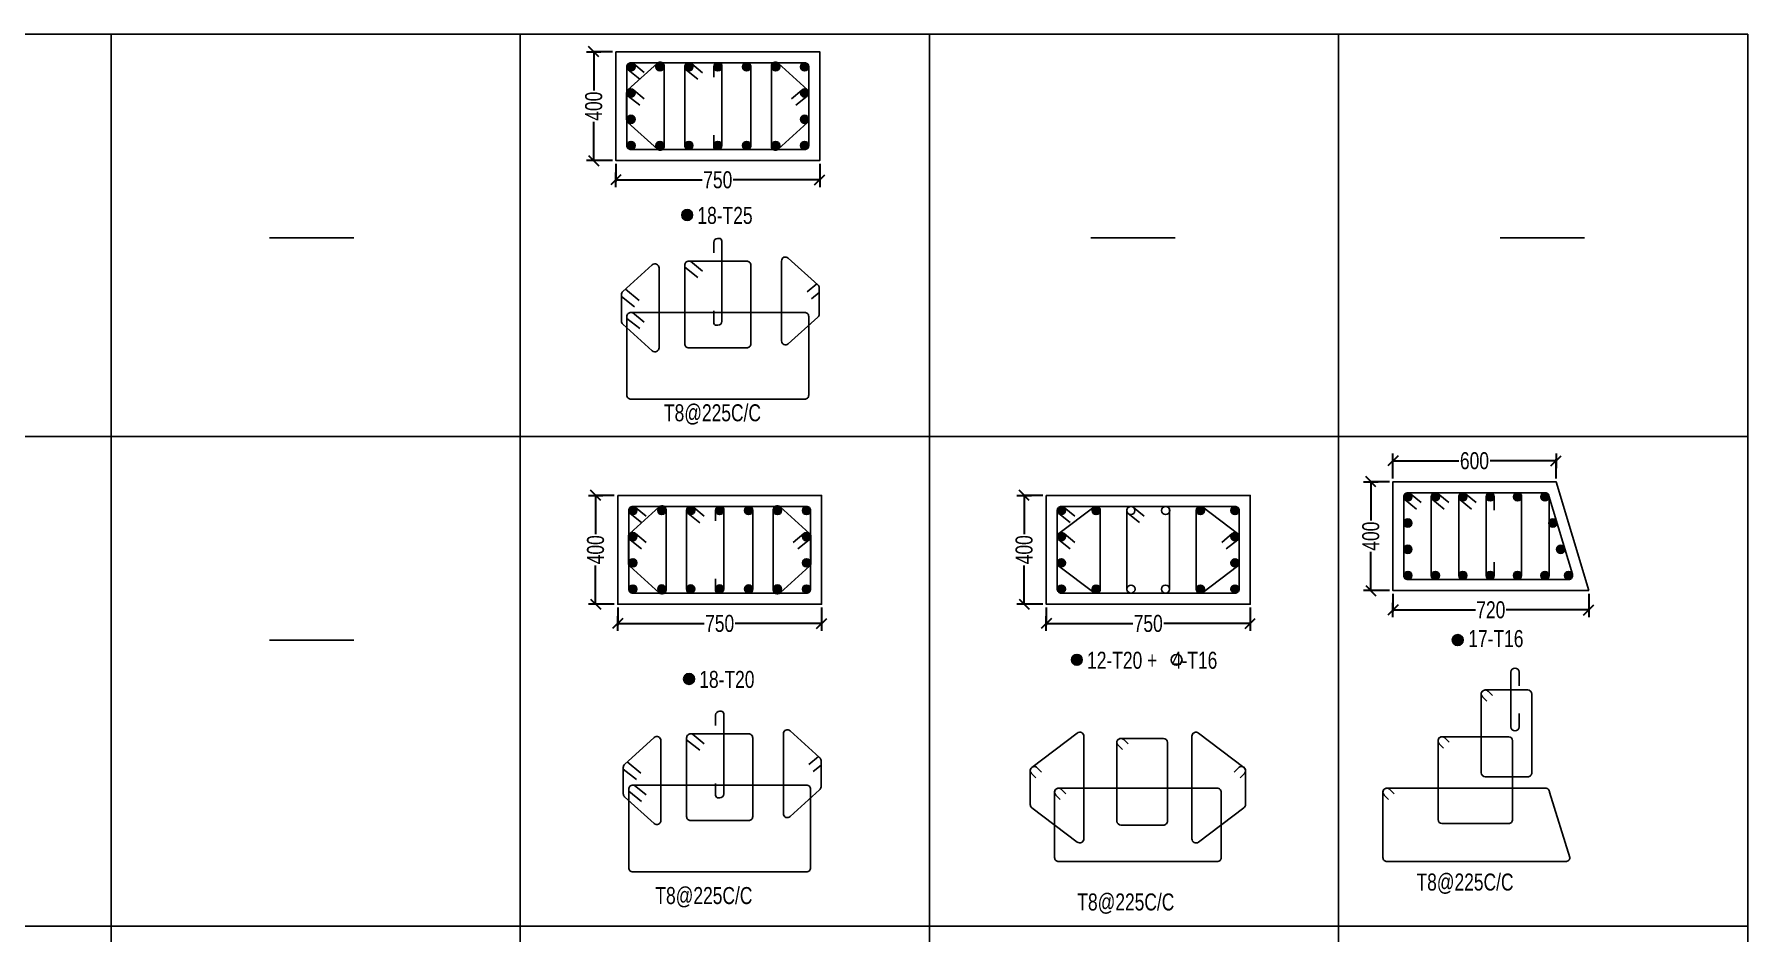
# Model space of a CAD drawing. Header units: millimetres. Extents: x 356 to 40629, y 2483 to 64847.
# Drawn here: x 34325 to 40629, y 15699 to 19002 of the extents above; entities that cross this region are included whole.
import ezdxf

# ---------------------------------------------------------------- set-up
doc = ezdxf.new("R2010")
doc.units = ezdxf.units.MM
for name, color, linetype in [('COL', 5, 'Continuous'), ('S-TIES', 3, 'Continuous'), ('STEEL1', 3, 'Continuous'), ('TABLE', 11, 'Continuous'), ('TXT3', 6, 'Continuous')]:
    doc.layers.add(name, color=color, linetype=linetype)
doc.layers.add('STR-COL-DIM', color=8, linetype='Continuous', lineweight=18)
doc.layers.add('STR-LEVEL TEXT', color=110, linetype='Continuous', lineweight=30)
doc.styles.add('SOBHA', font='swisscl.ttf')
doc.styles.add('sobha sed', font='swisscl.ttf')
doc.dimstyles.new('S-25', dxfattribs={"dimscale": 25, "dimtxt": 2.5, "dimasz": 1.5, "dimexe": 0.25, "dimexo": 0.5, "dimgap": 0.1, "dimtad": 0, "dimdec": 0, "dimrnd": 0.0005, "dimzin": 0, "dimdsep": 46, "dimtxsty": 'SOBHA', "dimblk": 'OBLIQUE', "dimcen": 0.09, "dimclrd": 8, "dimclre": 8, "dimclrt": 6, "dimadec": 0, "dimazin": 0, "dimtfac": 1, "dimtdec": 0, "dimtofl": 0, "dimtmove": 0, "dimatfit": 3, "dimfxl": 0.18, "dimtolj": 1, "dimtzin": 0, "dimlwd": -1, "dimlwe": -1, "dimarcsym": 0})

# ---------------------------------------------------------------- blocks, each defined once
blk = doc.blocks.new('_Oblique')
at = {"color": 0, "linetype": 'ByBlock', "lineweight": -2}
for p, q in [((-0.5, -0.5), (0.5, 0.5)), ((0, 0.71), (0, -0.71))]:
    blk.add_line(p, q, dxfattribs=at)
blk = doc.blocks.new('*D642')
at = {"layer": 'STR-LEVEL TEXT', "color": 8, "transparency": 16777216}
for p, q in [((36459.3, 17307.2), (36384.2, 17307.2)), ((36390.4, 17307.2), (36390.4, 17164.7)), ((36390.4, 16907.2), (36390.4, 17049.7)), ((36459.3, 16907.2), (36384.2, 16907.2))]:
    blk.add_line(p, q, dxfattribs=at)
at = {"layer": 'STR-LEVEL TEXT', "color": 8, "transparency": 16777216, "xscale": 37.5, "yscale": 37.5, "zscale": 37.5}
for p, rotation in [((36390.4, 17307.2), 90), ((36390.4, 16907.2), 270)]:
    blk.add_blockref('_Oblique', p, dxfattribs=dict(at, rotation=rotation))
at = {"layer": 'STR-LEVEL TEXT', "color": 6, "transparency": 16777216, "insert": (36390.4, 17107.2), "char_height": 62.5, "attachment_point": 5, "rotation": 90, "style": 'SOBHA'}
blk.add_mtext('\\A1;400', dxfattribs=at)
blk = doc.blocks.new('*D643')
at = {"layer": 'STR-LEVEL TEXT', "color": 8, "transparency": 16777216}
for p, q in [((36471.8, 16894.7), (36471.8, 16829.9)), ((37221.8, 16894.7), (37221.8, 16829.9)), ((36471.8, 16836.1), (36789.9, 16836.1)), ((37221.8, 16836.1), (36903.7, 16836.1))]:
    blk.add_line(p, q, dxfattribs=at)
at = {"layer": 'STR-LEVEL TEXT', "color": 8, "transparency": 16777216, "xscale": 37.5, "yscale": 37.5, "zscale": 37.5, "rotation": 180}
blk.add_blockref('_Oblique', (36471.8, 16836.1), dxfattribs=at)
at = {"layer": 'STR-LEVEL TEXT', "color": 8, "transparency": 16777216, "xscale": 37.5, "yscale": 37.5, "zscale": 37.5}
blk.add_blockref('_Oblique', (37221.8, 16836.1), dxfattribs=at)
at = {"layer": 'STR-LEVEL TEXT', "color": 6, "transparency": 16777216, "insert": (36846.8, 16836.1), "char_height": 62.5, "attachment_point": 5, "style": 'SOBHA'}
blk.add_mtext('\\A1;750', dxfattribs=at)
blk = doc.blocks.new('*D644')
at = {"layer": 'STR-LEVEL TEXT', "color": 8, "transparency": 16777216}
for p, q in [((36452.4, 18937.9), (36377.3, 18937.9)), ((36383.6, 18937.9), (36383.6, 18795.5)), ((36383.6, 18537.9), (36383.6, 18680.4)), ((36452.4, 18537.9), (36377.3, 18537.9))]:
    blk.add_line(p, q, dxfattribs=at)
at = {"layer": 'STR-LEVEL TEXT', "color": 8, "transparency": 16777216, "xscale": 37.5, "yscale": 37.5, "zscale": 37.5}
for p, rotation in [((36383.6, 18937.9), 90), ((36383.6, 18537.9), 270)]:
    blk.add_blockref('_Oblique', p, dxfattribs=dict(at, rotation=rotation))
at = {"layer": 'STR-LEVEL TEXT', "color": 6, "transparency": 16777216, "insert": (36383.6, 18737.9), "char_height": 62.5, "attachment_point": 5, "rotation": 90, "style": 'SOBHA'}
blk.add_mtext('\\A1;400', dxfattribs=at)
blk = doc.blocks.new('*D645')
at = {"layer": 'STR-LEVEL TEXT', "color": 8, "transparency": 16777216}
for p, q in [((36464.9, 18525.4), (36464.9, 18460.6)), ((37214.9, 18525.4), (37214.9, 18460.6)), ((36464.9, 18466.9), (36783, 18466.9)), ((37214.9, 18466.9), (36896.9, 18466.9))]:
    blk.add_line(p, q, dxfattribs=at)
at = {"layer": 'STR-LEVEL TEXT', "color": 8, "transparency": 16777216, "xscale": 37.5, "yscale": 37.5, "zscale": 37.5, "rotation": 180}
blk.add_blockref('_Oblique', (36464.9, 18466.9), dxfattribs=at)
at = {"layer": 'STR-LEVEL TEXT', "color": 8, "transparency": 16777216, "xscale": 37.5, "yscale": 37.5, "zscale": 37.5}
blk.add_blockref('_Oblique', (37214.9, 18466.9), dxfattribs=at)
at = {"layer": 'STR-LEVEL TEXT', "color": 6, "transparency": 16777216, "insert": (36839.9, 18466.9), "char_height": 62.5, "attachment_point": 5, "style": 'SOBHA'}
blk.add_mtext('\\A1;750', dxfattribs=at)
blk = doc.blocks.new('*D600')
at = {"layer": 'STR-LEVEL TEXT', "color": 8, "transparency": 16777216}
for p, q in [((38035.9, 17307.2), (37960.7, 17307.2)), ((37967, 17307.2), (37967, 17164.7)), ((37967, 16907.2), (37967, 17049.7)), ((38035.9, 16907.2), (37960.7, 16907.2))]:
    blk.add_line(p, q, dxfattribs=at)
at = {"layer": 'STR-LEVEL TEXT', "color": 8, "transparency": 16777216, "xscale": 37.5, "yscale": 37.5, "zscale": 37.5}
for p, rotation in [((37967, 17307.2), 90), ((37967, 16907.2), 270)]:
    blk.add_blockref('_Oblique', p, dxfattribs=dict(at, rotation=rotation))
at = {"layer": 'STR-LEVEL TEXT', "color": 6, "transparency": 16777216, "insert": (37967, 17107.2), "char_height": 62.5, "attachment_point": 5, "rotation": 90, "style": 'SOBHA'}
blk.add_mtext('\\A1;400', dxfattribs=at)
blk = doc.blocks.new('*D601')
at = {"layer": 'STR-LEVEL TEXT', "color": 8, "transparency": 16777216}
for p, q in [((38048.4, 16894.7), (38048.4, 16829.9)), ((38798.4, 16894.7), (38798.4, 16829.9)), ((38048.4, 16836.1), (38366.4, 16836.1)), ((38798.4, 16836.1), (38480.3, 16836.1))]:
    blk.add_line(p, q, dxfattribs=at)
at = {"layer": 'STR-LEVEL TEXT', "color": 8, "transparency": 16777216, "xscale": 37.5, "yscale": 37.5, "zscale": 37.5, "rotation": 180}
blk.add_blockref('_Oblique', (38048.4, 16836.1), dxfattribs=at)
at = {"layer": 'STR-LEVEL TEXT', "color": 8, "transparency": 16777216, "xscale": 37.5, "yscale": 37.5, "zscale": 37.5}
blk.add_blockref('_Oblique', (38798.4, 16836.1), dxfattribs=at)
at = {"layer": 'STR-LEVEL TEXT', "color": 6, "transparency": 16777216, "insert": (38423.4, 16836.1), "char_height": 62.5, "attachment_point": 5, "style": 'SOBHA'}
blk.add_mtext('\\A1;750', dxfattribs=at)
blk = doc.blocks.new('*D598')
at = {"layer": 'STR-LEVEL TEXT', "color": 8, "transparency": 16777216}
for p, q in [((39311, 17357.2), (39235.9, 17357.2)), ((39242.2, 17357.2), (39242.2, 17214.7)), ((39242.2, 16957.2), (39242.2, 17099.7)), ((39311, 16957.2), (39235.9, 16957.2))]:
    blk.add_line(p, q, dxfattribs=at)
at = {"layer": 'STR-LEVEL TEXT', "color": 8, "transparency": 16777216, "xscale": 37.5, "yscale": 37.5, "zscale": 37.5}
for p, rotation in [((39242.2, 17357.2), 90), ((39242.2, 16957.2), 270)]:
    blk.add_blockref('_Oblique', p, dxfattribs=dict(at, rotation=rotation))
at = {"layer": 'STR-LEVEL TEXT', "color": 6, "transparency": 16777216, "insert": (39242.2, 17157.2), "char_height": 62.5, "attachment_point": 5, "rotation": 90, "style": 'SOBHA'}
blk.add_mtext('\\A1;400', dxfattribs=at)
blk = doc.blocks.new('*D599')
at = {"layer": 'STR-LEVEL TEXT', "color": 8, "transparency": 16777216}
for p, q in [((39323.5, 16944.7), (39323.5, 16879.9)), ((40043.7, 16944.7), (40043.7, 16879.9)), ((39323.5, 16886.1), (39626.7, 16886.1)), ((40043.7, 16886.1), (39740.6, 16886.1))]:
    blk.add_line(p, q, dxfattribs=at)
at = {"layer": 'STR-LEVEL TEXT', "color": 8, "transparency": 16777216, "xscale": 37.5, "yscale": 37.5, "zscale": 37.5, "rotation": 180}
blk.add_blockref('_Oblique', (39323.5, 16886.1), dxfattribs=at)
at = {"layer": 'STR-LEVEL TEXT', "color": 8, "transparency": 16777216, "xscale": 37.5, "yscale": 37.5, "zscale": 37.5}
blk.add_blockref('_Oblique', (40043.7, 16886.1), dxfattribs=at)
at = {"layer": 'STR-LEVEL TEXT', "color": 6, "transparency": 16777216, "insert": (39683.6, 16886.1), "char_height": 62.5, "attachment_point": 5, "style": 'SOBHA'}
blk.add_mtext('\\A1;720', dxfattribs=at)
blk = doc.blocks.new('*D584')
at = {"layer": 'STR-LEVEL TEXT', "color": 8, "transparency": 16777216}
for p, q in [((39323.5, 17369.7), (39323.5, 17440.3)), ((39323.5, 17434.1), (39566.3, 17434.1)), ((39923.5, 17434.1), (39680.8, 17434.1)), ((39923.5, 17369.7), (39923.5, 17440.3))]:
    blk.add_line(p, q, dxfattribs=at)
at = {"layer": 'STR-LEVEL TEXT', "color": 8, "transparency": 16777216, "xscale": 37.5, "yscale": 37.5, "zscale": 37.5, "rotation": 180}
blk.add_blockref('_Oblique', (39323.5, 17434.1), dxfattribs=at)
at = {"layer": 'STR-LEVEL TEXT', "color": 8, "transparency": 16777216, "xscale": 37.5, "yscale": 37.5, "zscale": 37.5}
blk.add_blockref('_Oblique', (39923.5, 17434.1), dxfattribs=at)
at = {"layer": 'STR-LEVEL TEXT', "color": 6, "transparency": 16777216, "insert": (39623.5, 17434.1), "char_height": 62.5, "attachment_point": 5, "style": 'SOBHA'}
blk.add_mtext('\\A1;600', dxfattribs=at)

msp = doc.modelspace()

# ---------------------------------------------------------------- hatches: boundary and pattern name
at = {"layer": 'S-TIES', "ltscale": 7}
h = msp.add_hatch(color=256, dxfattribs=at)
h.dxf.hatch_style = 1
edge = h.paths.add_edge_path()
edge.add_arc((36520.5, 18882.4), 15, 0, 360)
h = msp.add_hatch(color=256, dxfattribs=at)
h.dxf.hatch_style = 1
edge = h.paths.add_edge_path()
edge.add_arc((36627, 18882.4), 15, 0, 360)
h = msp.add_hatch(color=256, dxfattribs=at)
h.dxf.hatch_style = 1
edge = h.paths.add_edge_path()
edge.add_arc((36733.5, 18882.4), 15, 0, 360)
h = msp.add_hatch(color=256, dxfattribs=at)
h.dxf.hatch_style = 1
edge = h.paths.add_edge_path()
edge.add_arc((36839.9, 18882.4), 15, 0, 360)
h = msp.add_hatch(color=256, dxfattribs=at)
h.dxf.hatch_style = 1
edge = h.paths.add_edge_path()
edge.add_arc((36946.4, 18882.4), 15, 0, 360)
h = msp.add_hatch(color=256, dxfattribs=at)
h.dxf.hatch_style = 1
edge = h.paths.add_edge_path()
edge.add_arc((37052.9, 18882.4), 15, 0, 360)
h = msp.add_hatch(color=256, dxfattribs=at)
h.dxf.hatch_style = 1
edge = h.paths.add_edge_path()
edge.add_arc((37159.4, 18882.4), 15, 0, 360)
h = msp.add_hatch(color=256, dxfattribs=at)
h.dxf.hatch_style = 1
edge = h.paths.add_edge_path()
edge.add_arc((36520.5, 18786.1), 15, 0, 360)
h = msp.add_hatch(color=256, dxfattribs=at)
h.dxf.hatch_style = 1
edge = h.paths.add_edge_path()
edge.add_arc((37159.2, 18786.1), 15, 0, 360)
h = msp.add_hatch(color=256, dxfattribs=at)
h.dxf.hatch_style = 1
edge = h.paths.add_edge_path()
edge.add_arc((36520.6, 18689.7), 15, 0, 360)
h = msp.add_hatch(color=256, dxfattribs=at)
h.dxf.hatch_style = 1
edge = h.paths.add_edge_path()
edge.add_arc((37159.3, 18689.7), 15, 0, 360)
h = msp.add_hatch(color=256, dxfattribs=at)
h.dxf.hatch_style = 1
edge = h.paths.add_edge_path()
edge.add_arc((36520.6, 18593.3), 15, 0, 360)
h = msp.add_hatch(color=256, dxfattribs=at)
h.dxf.hatch_style = 1
edge = h.paths.add_edge_path()
edge.add_arc((36627, 18593.5), 15, 0, 360)
h = msp.add_hatch(color=256, dxfattribs=at)
h.dxf.hatch_style = 1
edge = h.paths.add_edge_path()
edge.add_arc((36733.5, 18593.5), 15, 0, 360)
h = msp.add_hatch(color=256, dxfattribs=at)
h.dxf.hatch_style = 1
edge = h.paths.add_edge_path()
edge.add_arc((36839.9, 18593.5), 15, 0, 360)
h = msp.add_hatch(color=256, dxfattribs=at)
h.dxf.hatch_style = 1
edge = h.paths.add_edge_path()
edge.add_arc((36946.4, 18593.5), 15, 0, 360)
h = msp.add_hatch(color=256, dxfattribs=at)
h.dxf.hatch_style = 1
edge = h.paths.add_edge_path()
edge.add_arc((37052.9, 18593.5), 15, 0, 360)
h = msp.add_hatch(color=256, dxfattribs=at)
h.dxf.hatch_style = 1
edge = h.paths.add_edge_path()
edge.add_arc((37159.3, 18593.3), 15, 0, 360)
h = msp.add_hatch(color=256, dxfattribs=at)
h.dxf.hatch_style = 1
edge = h.paths.add_edge_path()
edge.add_arc((36727.3, 18337.8), 20, 0, 360)
h = msp.add_hatch(color=256, dxfattribs=at)
h.dxf.hatch_style = 1
edge = h.paths.add_edge_path()
edge.add_arc((39378.5, 17301.7), 15, 0, 360)
h = msp.add_hatch(color=256, dxfattribs=at)
h.dxf.hatch_style = 1
edge = h.paths.add_edge_path()
edge.add_arc((39479.8, 17301.7), 15, 0, 360)
h = msp.add_hatch(color=256, dxfattribs=at)
h.dxf.hatch_style = 1
edge = h.paths.add_edge_path()
edge.add_arc((39580.6, 17301.7), 15, 0, 360)
h = msp.add_hatch(color=256, dxfattribs=at)
h.dxf.hatch_style = 1
edge = h.paths.add_edge_path()
edge.add_arc((39681.3, 17301.7), 15, 0, 360)
h = msp.add_hatch(color=256, dxfattribs=at)
h.dxf.hatch_style = 1
edge = h.paths.add_edge_path()
edge.add_arc((39782.1, 17301.7), 15, 0, 360)
h = msp.add_hatch(color=256, dxfattribs=at)
h.dxf.hatch_style = 1
edge = h.paths.add_edge_path()
edge.add_arc((39882.8, 17301.7), 15, 0, 360)
h = msp.add_hatch(color=256, dxfattribs=at)
h.dxf.hatch_style = 1
edge = h.paths.add_edge_path()
edge.add_arc((36527.4, 17251.7), 15, 0, 360)
h = msp.add_hatch(color=256, dxfattribs=at)
h.dxf.hatch_style = 1
edge = h.paths.add_edge_path()
edge.add_arc((36633.8, 17251.7), 15, 0, 360)
h = msp.add_hatch(color=256, dxfattribs=at)
h.dxf.hatch_style = 1
edge = h.paths.add_edge_path()
edge.add_arc((36740.3, 17251.7), 15, 0, 360)
h = msp.add_hatch(color=256, dxfattribs=at)
h.dxf.hatch_style = 1
edge = h.paths.add_edge_path()
edge.add_arc((36846.8, 17251.7), 15, 0, 360)
h = msp.add_hatch(color=256, dxfattribs=at)
h.dxf.hatch_style = 1
edge = h.paths.add_edge_path()
edge.add_arc((36953.3, 17251.7), 15, 0, 360)
h = msp.add_hatch(color=256, dxfattribs=at)
h.dxf.hatch_style = 1
edge = h.paths.add_edge_path()
edge.add_arc((37059.7, 17251.7), 15, 0, 360)
h = msp.add_hatch(color=256, dxfattribs=at)
h.dxf.hatch_style = 1
edge = h.paths.add_edge_path()
edge.add_arc((37166.2, 17251.7), 15, 0, 360)
h = msp.add_hatch(color=256, dxfattribs=at)
h.dxf.hatch_style = 1
edge = h.paths.add_edge_path()
edge.add_arc((38103.9, 17251.7), 15, 0, 360)
h = msp.add_hatch(color=256, dxfattribs=at)
h.dxf.hatch_style = 1
edge = h.paths.add_edge_path()
edge.add_arc((38231.8, 17251.7), 15, 0, 360)
h = msp.add_hatch(color=256, dxfattribs=at)
h.dxf.hatch_style = 1
edge = h.paths.add_edge_path()
edge.add_arc((38615, 17251.7), 15, 0, 360)
h = msp.add_hatch(color=256, dxfattribs=at)
h.dxf.hatch_style = 1
edge = h.paths.add_edge_path()
edge.add_arc((38742.8, 17251.7), 15, 0, 360)
h = msp.add_hatch(color=256, dxfattribs=at)
h.dxf.hatch_style = 1
edge = h.paths.add_edge_path()
edge.add_arc((39378.5, 17205.3), 15, 0, 360)
h = msp.add_hatch(color=256, dxfattribs=at)
h.dxf.hatch_style = 1
edge = h.paths.add_edge_path()
edge.add_arc((39911.7, 17205.3), 15, 0, 360)
h = msp.add_hatch(color=256, dxfattribs=at)
h.dxf.hatch_style = 1
edge = h.paths.add_edge_path()
edge.add_arc((36527.4, 17155.3), 15, 0, 360)
h = msp.add_hatch(color=256, dxfattribs=at)
h.dxf.hatch_style = 1
edge = h.paths.add_edge_path()
edge.add_arc((37166.1, 17155.3), 15, 0, 360)
h = msp.add_hatch(color=256, dxfattribs=at)
h.dxf.hatch_style = 1
edge = h.paths.add_edge_path()
edge.add_arc((38104, 17155.3), 15, 0, 360)
h = msp.add_hatch(color=256, dxfattribs=at)
h.dxf.hatch_style = 1
edge = h.paths.add_edge_path()
edge.add_arc((38742.8, 17155.3), 15, 0, 360)
h = msp.add_hatch(color=256, dxfattribs=at)
h.dxf.hatch_style = 1
edge = h.paths.add_edge_path()
edge.add_arc((39378.5, 17108.9), 15, 0, 360)
h = msp.add_hatch(color=256, dxfattribs=at)
h.dxf.hatch_style = 1
edge = h.paths.add_edge_path()
edge.add_arc((39940.7, 17108.9), 15, 0, 360)
h = msp.add_hatch(color=256, dxfattribs=at)
h.dxf.hatch_style = 1
edge = h.paths.add_edge_path()
edge.add_arc((36527.4, 17058.9), 15, 0, 360)
h = msp.add_hatch(color=256, dxfattribs=at)
h.dxf.hatch_style = 1
edge = h.paths.add_edge_path()
edge.add_arc((37166.1, 17058.9), 15, 0, 360)
h = msp.add_hatch(color=256, dxfattribs=at)
h.dxf.hatch_style = 1
edge = h.paths.add_edge_path()
edge.add_arc((38104, 17058.9), 15, 0, 360)
h = msp.add_hatch(color=256, dxfattribs=at)
h.dxf.hatch_style = 1
edge = h.paths.add_edge_path()
edge.add_arc((38742.7, 17058.9), 15, 0, 360)
h = msp.add_hatch(color=256, dxfattribs=at)
h.dxf.hatch_style = 1
edge = h.paths.add_edge_path()
edge.add_arc((39378.6, 17012.6), 15, 0, 360)
h = msp.add_hatch(color=256, dxfattribs=at)
h.dxf.hatch_style = 1
edge = h.paths.add_edge_path()
edge.add_arc((39479.8, 17012.6), 15, 0, 360)
h = msp.add_hatch(color=256, dxfattribs=at)
h.dxf.hatch_style = 1
edge = h.paths.add_edge_path()
edge.add_arc((39580.6, 17012.6), 15, 0, 360)
h = msp.add_hatch(color=256, dxfattribs=at)
h.dxf.hatch_style = 1
edge = h.paths.add_edge_path()
edge.add_arc((39681.3, 17012.6), 15, 0, 360)
h = msp.add_hatch(color=256, dxfattribs=at)
h.dxf.hatch_style = 1
edge = h.paths.add_edge_path()
edge.add_arc((39781.8, 17012.6), 15, 0, 360)
h = msp.add_hatch(color=256, dxfattribs=at)
h.dxf.hatch_style = 1
edge = h.paths.add_edge_path()
edge.add_arc((39882.8, 17012.6), 15, 0, 360)
h = msp.add_hatch(color=256, dxfattribs=at)
h.dxf.hatch_style = 1
edge = h.paths.add_edge_path()
edge.add_arc((39969.7, 17012.6), 15, 0, 360)
h = msp.add_hatch(color=256, dxfattribs=at)
h.dxf.hatch_style = 1
edge = h.paths.add_edge_path()
edge.add_arc((36527.4, 16962.6), 15, 0, 360)
h = msp.add_hatch(color=256, dxfattribs=at)
h.dxf.hatch_style = 1
edge = h.paths.add_edge_path()
edge.add_arc((36633.8, 16962.7), 15, 0, 360)
h = msp.add_hatch(color=256, dxfattribs=at)
h.dxf.hatch_style = 1
edge = h.paths.add_edge_path()
edge.add_arc((36740.3, 16962.7), 15, 0, 360)
h = msp.add_hatch(color=256, dxfattribs=at)
h.dxf.hatch_style = 1
edge = h.paths.add_edge_path()
edge.add_arc((36846.8, 16962.7), 15, 0, 360)
h = msp.add_hatch(color=256, dxfattribs=at)
h.dxf.hatch_style = 1
edge = h.paths.add_edge_path()
edge.add_arc((36953.3, 16962.7), 15, 0, 360)
h = msp.add_hatch(color=256, dxfattribs=at)
h.dxf.hatch_style = 1
edge = h.paths.add_edge_path()
edge.add_arc((37059.7, 16962.7), 15, 0, 360)
h = msp.add_hatch(color=256, dxfattribs=at)
h.dxf.hatch_style = 1
edge = h.paths.add_edge_path()
edge.add_arc((37166.1, 16962.6), 15, 0, 360)
h = msp.add_hatch(color=256, dxfattribs=at)
h.dxf.hatch_style = 1
edge = h.paths.add_edge_path()
edge.add_arc((38104, 16962.6), 15, 0, 360)
h = msp.add_hatch(color=256, dxfattribs=at)
h.dxf.hatch_style = 1
edge = h.paths.add_edge_path()
edge.add_arc((38231.7, 16962.2), 15, 0, 360)
h = msp.add_hatch(color=256, dxfattribs=at)
h.dxf.hatch_style = 1
edge = h.paths.add_edge_path()
edge.add_arc((38615, 16962.6), 15, 0, 360)
h = msp.add_hatch(color=256, dxfattribs=at)
h.dxf.hatch_style = 1
edge = h.paths.add_edge_path()
edge.add_arc((38742.7, 16962.6), 15, 0, 360)
h = msp.add_hatch(color=256, dxfattribs=at)
h.dxf.hatch_style = 1
edge = h.paths.add_edge_path()
edge.add_arc((39561.8, 16775.2), 20, 0, 360)
h = msp.add_hatch(color=256, dxfattribs=at)
h.dxf.hatch_style = 1
edge = h.paths.add_edge_path()
edge.add_arc((38160.8, 16702.7), 20, 0, 360)
h = msp.add_hatch(color=256, dxfattribs=at)
h.dxf.hatch_style = 1
edge = h.paths.add_edge_path()
edge.add_arc((36734.1, 16632.2), 20, 0, 360)

# ---------------------------------------------------------------- linework, layer by layer
at = {"layer": 'COL', "elevation": 0}
for points in [[(36464.9, 18937.9), (37214.9, 18937.9), (37214.9, 18537.9), (36464.9, 18537.9)], [(40043.7, 16957.2), (39923.5, 17357.2), (39323.5, 17357.2), (39323.5, 16957.2)], [(36471.8, 17307.2), (37221.8, 17307.2), (37221.8, 16907.2), (36471.8, 16907.2)], [(38048.4, 17307.2), (38798.4, 17307.2), (38798.4, 16907.2), (38048.4, 16907.2)]]:
    msp.add_lwpolyline(points, close=True, dxfattribs=at)
at = {"layer": 'S-TIES', "ltscale": 7}
for p, q in [((35191.3, 18253.8, 0), (35501.6, 18253.8, 0)), ((38212.5, 18253.8, 0), (38522.8, 18253.8, 0)), ((39717.7, 18253.8, 0), (40028, 18253.8, 0)), ((35191.3, 16775.4, 0), (35501.6, 16775.4, 0))]:
    msp.add_line(p, q, dxfattribs=at)
at = {"layer": 'S-TIES', "ltscale": 7, "elevation": 0}
for points in [[(36643, 18884.7), (36643, 18591.2, -0.650149), (36617.9, 18580.1), (36509.5, 18678.1, -0.211938), (36504.6, 18689.2), (36504.5, 18786.5, -0.211928), (36509.5, 18797.6), (36617.9, 18895.8, -0.650363)], [(36520.6, 18578.3), (37159.4, 18578.3, 0.414214), (37174.4, 18593.3), (37174.4, 18882.4, 0.414214), (37159.4, 18897.4), (36520.6, 18897.4, 0.414214), (36505.6, 18882.4), (36505.6, 18593.3, 0.414214)], [(36733.5, 18897.4), (36946.4, 18897.4, -0.414214), (36961.4, 18882.4), (36961.4, 18593.5, -0.414214), (36946.4, 18578.5), (36733.5, 18578.5, -0.414214), (36718.5, 18593.5), (36718.5, 18882.4, -0.414214)], [(37036.9, 18884.7), (37036.9, 18591.2, 0.650149), (37062, 18580.1), (37170.4, 18678.1, 0.211938), (37175.3, 18689.2), (37175.3, 18786.5, 0.211928), (37170.4, 18797.6), (37062, 18895.8, 0.650363)], [(36623.9, 18143.3), (36623.9, 17849.8, -0.650149), (36598.8, 17838.7), (36490.4, 17936.7, -0.211938), (36485.5, 17947.8), (36485.5, 18045.1, -0.211928), (36490.4, 18056.2), (36598.8, 18154.4, -0.650363)], [(36733.5, 18168.3), (36946.4, 18168.3, -0.414214), (36961.4, 18153.3), (36961.4, 17864.3, -0.414214), (36946.4, 17849.3), (36733.5, 17849.3, -0.414214), (36718.5, 17864.3), (36718.5, 18153.3, -0.414214)], [(37074.3, 18168.5), (37074.3, 17875.1, 0.650149), (37099.3, 17864), (37207.8, 17962, 0.211938), (37212.7, 17973.1), (37212.7, 18070.4, 0.211928), (37207.8, 18081.5), (37099.3, 18179.7, 0.650363)], [(36520.6, 17660.6), (37159.4, 17660.6, 0.414214), (37174.4, 17675.6), (37174.4, 17964.7, 0.414214), (37159.4, 17979.7), (36520.6, 17979.7, 0.414214), (36505.6, 17964.7), (36505.6, 17675.6, 0.414214)], [(39363.5, 17301.7), (39363.5, 17012.6, 0.414214), (39378.5, 16997.6), (39969.7, 16997.6, 0.502547), (39984, 17016.9), (39897.2, 17306, 0.331073), (39882.8, 17316.7), (39378.5, 17316.7, 0.414214)], [(39882.8, 16997.6), (39479.8, 16997.6, -0.414214), (39464.8, 17012.6), (39464.8, 17301.7, -0.414214), (39479.8, 17316.7), (39882.8, 17316.7, -0.414214), (39897.8, 17301.7), (39897.8, 17012.6, -0.414214)], [(39580.6, 17316.7), (39782.1, 17316.7, -0.414214), (39797.1, 17301.7), (39796.7, 17012.9, -0.396729), (39781.7, 16997.6), (39580.5, 16997.6, -0.378424), (39565.6, 17013.3), (39565.6, 17301.7, -0.414214)], [(36649.8, 17253.9), (36649.8, 16960.5, -0.650149), (36624.8, 16949.3), (36516.4, 17047.4, -0.211938), (36511.4, 17058.5), (36511.4, 17155.7, -0.211928), (36516.3, 17166.9), (36624.8, 17265, -0.650363)], [(36527.4, 16947.6), (37166.2, 16947.6, 0.414214), (37181.2, 16962.6), (37181.2, 17251.7, 0.414214), (37166.2, 17266.7), (36527.4, 17266.7, 0.414214), (36512.4, 17251.7), (36512.4, 16962.6, 0.414214)], [(36740.3, 17266.7), (36953.3, 17266.7, -0.414214), (36968.3, 17251.7), (36968.3, 16962.7, -0.414214), (36953.3, 16947.7), (36740.3, 16947.7, -0.414214), (36725.3, 16962.7), (36725.3, 17251.7, -0.414214)], [(37043.7, 17253.9), (37043.7, 16960.5, 0.650149), (37068.8, 16949.3), (37177.2, 17047.4, 0.211938), (37182.2, 17058.5), (37182.2, 17155.7, 0.211928), (37177.3, 17166.9), (37068.8, 17265, 0.650363)], [(38104, 16947.6), (38742.8, 16947.6, 0.414214), (38757.8, 16962.6), (38757.8, 17251.7, 0.414214), (38742.8, 17266.7), (38104, 17266.7, 0.414214), (38089, 17251.7), (38089, 16962.6, 0.414214)], [(38246.8, 17251.7), (38246.7, 16962.2, -0.619608), (38222.7, 16950.2), (38094.9, 17047, -0.234772), (38089, 17058.9), (38089, 17155.3, -0.23547), (38094.9, 17167.3), (38222.7, 17263.6, -0.618942)], [(38359.9, 17266.7), (38486.9, 17266.7, -0.414214), (38501.9, 17251.7), (38501.9, 16962.6, -0.414214), (38486.9, 16947.6), (38359.9, 16947.6, -0.414214), (38344.9, 16962.6), (38344.9, 17251.7, -0.414214)], [(38600, 17251.7), (38600, 16962.6, 0.619608), (38624, 16950.6), (38751.8, 17047, 0.234772), (38757.7, 17058.9), (38757.8, 17155.3, 0.23547), (38751.8, 17167.3), (38624, 17263.6, 0.618942)], [(39663.3, 16591.7), (39819.5, 16591.7, -0.414166), (39834.5, 16576.7), (39834.5, 16287.6, -0.414262), (39819.5, 16272.6), (39663.4, 16272.6, -0.414166), (39648.4, 16287.6), (39648.3, 16576.7, -0.414262)], [(36630.8, 16405.5), (36630.8, 16112, -0.650149), (36605.7, 16100.9), (36497.3, 16198.9, -0.211938), (36492.3, 16210.1), (36492.3, 16307.3, -0.211928), (36497.2, 16318.4), (36605.7, 16416.6, -0.650363)], [(36740.3, 16430.5), (36953.3, 16430.5, -0.414214), (36968.3, 16415.5), (36968.3, 16126.5, -0.414214), (36953.3, 16111.5), (36740.3, 16111.5, -0.414214), (36725.3, 16126.5), (36725.3, 16415.5, -0.414214)], [(37081.1, 16430.8), (37081.1, 16137.3, 0.650149), (37106.2, 16126.2), (37214.6, 16224.2, 0.211938), (37219.6, 16235.3), (37219.6, 16332.6, 0.211928), (37214.6, 16343.7), (37106.2, 16441.9, 0.650363)], [(38186.6, 16421.4), (38186.5, 16044.5, -0.619608), (38162.5, 16032.5), (37995.3, 16159.1, -0.234772), (37989.3, 16171.1), (37989.3, 16295.3, -0.23547), (37995.3, 16307.3), (38162.5, 16433.4, -0.618942)], [(38323, 16413.9), (38479.1, 16413.9, -0.414166), (38494.1, 16398.9), (38494.1, 16109.8, -0.414262), (38479.1, 16094.8), (38323, 16094.8, -0.414166), (38308, 16109.8), (38308, 16398.9, -0.414262)], [(38584.2, 16421.4), (38584.2, 16044.5, 0.619608), (38608.3, 16032.5), (38775.5, 16159.1, 0.234772), (38781.4, 16171.1), (38781.5, 16295.3, 0.23547), (38775.5, 16307.3), (38608.2, 16433.4, 0.618942)], [(39504.5, 16419.9), (39748.9, 16419.9, -0.414166), (39763.9, 16404.9), (39763.9, 16115.8, -0.414262), (39748.9, 16100.8), (39504.5, 16100.8, -0.414166), (39489.5, 16115.8), (39489.5, 16404.9, -0.414262)], [(36527.4, 15922.9), (37166.2, 15922.9, 0.414214), (37181.2, 15937.9), (37181.2, 16227, 0.414214), (37166.2, 16242), (36527.4, 16242, 0.414214), (36512.4, 16227), (36512.4, 15937.9, 0.414214)], [(38093.9, 16230.8), (38676.9, 16230.8, -0.414214), (38691.9, 16215.8), (38691.9, 15975.8, -0.414214), (38676.9, 15960.8), (38093.9, 15960.8, -0.414214), (38078.9, 15975.8), (38078.9, 16215.8, -0.414214)], [(39301.8, 16230.8), (39884.9, 16230.8, -0.414214), (39899.9, 16215.8), (39974.4, 15975.8, -0.414214), (39959.4, 15960.8), (39301.8, 15960.8, -0.414214), (39286.8, 15975.8), (39286.8, 16215.8, -0.414214)]]:
    msp.add_lwpolyline(points, format="xyb", close=True, dxfattribs=at)
for points in [[(36510.5, 18871.2), (36552.7, 18837.7)], [(36530.6, 18893.6), (36569.4, 18861.4)], [(36724.5, 18870.8), (36766.7, 18837.3)], [(36744.5, 18893.1), (36783.3, 18861)], [(36530.6, 18797.2), (36569.4, 18765)], [(37149.3, 18797.2), (37110.5, 18765)], [(36510.6, 18774.9), (36552.7, 18741.3)], [(37169.3, 18774.9), (37127.1, 18741.3)], [(36739.3, 18168.3), (36783.3, 18131.8)], [(36718.5, 18146.4), (36766.7, 18108.1)], [(36485.5, 18038.2), (36533.7, 17999.9)], [(36500.2, 18065.1), (36550.3, 18023.6)], [(37203.8, 18085.1), (37168.1, 18055.5)], [(37212.7, 18052.7), (37184.1, 18030)], [(36525.9, 17979.7), (36569.4, 17943.7)], [(36505.6, 17957.5), (36552.7, 17920)], [(39368.6, 17290.5), (39410.7, 17256.9)], [(39388.6, 17312.8), (39427.4, 17280.6)], [(39469.9, 17290.5), (39512, 17256.9)], [(39489.9, 17312.8), (39528.7, 17280.6)], [(39570.6, 17290.5), (39612.8, 17256.9)], [(39590.6, 17312.8), (39629.4, 17280.6)], [(36517.4, 17240.5), (36559.6, 17206.9)], [(36537.4, 17262.8), (36576.2, 17230.6)], [(36731.3, 17240), (36773.5, 17206.5)], [(36751.4, 17262.4), (36790.2, 17230.2)], [(38094, 17240.5), (38136.1, 17206.9)], [(38114, 17262.8), (38152.8, 17230.6)], [(38349.5, 17240.5), (38391.7, 17206.9)], [(38369.6, 17262.8), (38408.4, 17230.6)], [(36537.4, 17166.4), (36576.3, 17134.3)], [(37156.1, 17166.4), (37117.3, 17134.3)], [(38114, 17166.4), (38152.8, 17134.3)], [(38732.7, 17166.4), (38693.9, 17134.3)], [(36517.4, 17144.1), (36559.6, 17110.6)], [(37176.2, 17144.1), (37134, 17110.6)], [(38094, 17144.1), (38136.2, 17110.6)], [(38752.7, 17144.1), (38710.6, 17110.6)], [(36725.3, 16408.6), (36773.5, 16370.3)], [(36746.2, 16430.5), (36790.2, 16394)], [(36507.1, 16327.4), (36557.2, 16285.9)], [(37210.7, 16347.3), (37175, 16317.7)], [(36492.3, 16300.5), (36540.5, 16262.2)], [(37219.6, 16314.9), (37190.9, 16292.2)], [(36512.4, 16219.7), (36559.6, 16182.2)], [(36532.8, 16242), (36576.2, 16205.9)]]:
    msp.add_lwpolyline(points, dxfattribs=at)
for points in [[(36825, 18844.4), (36825, 18882.4, -0.414139), (36840, 18897.4), (36844.9, 18897.4, -0.414288), (36854.9, 18887.4), (36854.9, 18593.5, -0.414139), (36839.9, 18578.5), (36834.9, 18578.5, -0.414288), (36824.9, 18588.5), (36825, 18631.6)], [(36825, 18198.7), (36825, 18236.7, -0.414139), (36840, 18251.7), (36844.9, 18251.7, -0.414288), (36854.9, 18241.7), (36854.9, 17947.7, -0.414139), (36839.9, 17932.7), (36834.9, 17932.7, -0.414288), (36824.9, 17942.7), (36825, 17985.9)], [(36831.9, 17213.7), (36831.9, 17251.7, -0.414139), (36846.9, 17266.7), (36851.8, 17266.7, -0.414288), (36861.8, 17256.7), (36861.7, 16962.7, -0.414139), (36846.7, 16947.7), (36841.8, 16947.7, -0.414288), (36831.8, 16957.7), (36831.8, 17000.9)], [(39668.6, 16550.2), (39652.7, 16566.1, -0.668178), (39663.3, 16591.7, -0.200501), (39674, 16587.3), (39689.9, 16571.4)], [(36831.9, 16460.9), (36831.9, 16498.9, -0.414139), (36846.9, 16513.9), (36851.8, 16513.9, -0.414288), (36861.8, 16503.9), (36861.7, 16209.9, -0.414139), (36846.7, 16194.9), (36841.8, 16194.9, -0.414288), (36831.8, 16204.9), (36831.8, 16248.1)], [(38328.3, 16372.4), (38312.4, 16388.3, -0.668178), (38323, 16413.9, -0.200501), (38333.6, 16409.5), (38349.5, 16393.6)], [(39509.8, 16378.4), (39493.8, 16394.3, -0.668178), (39504.5, 16419.9, -0.200501), (39515.1, 16415.5), (39531, 16399.6)], [(38009.6, 16268.8), (37993.7, 16284.7, -0.668178), (38004.3, 16310.3, -0.200501), (38014.9, 16305.8), (38030.8, 16289.9)], [(38761.2, 16268.8), (38777.1, 16284.7, 0.668178), (38766.5, 16310.3, 0.200501), (38755.8, 16305.8), (38739.9, 16289.9)], [(38099.2, 16189.3), (38083.3, 16205.2, -0.668178), (38093.9, 16230.8, -0.200501), (38104.5, 16226.3), (38120.4, 16210.4)], [(39307.1, 16189.3), (39291.2, 16205.2, -0.668178), (39301.8, 16230.8, -0.200501), (39312.5, 16226.3), (39328.4, 16210.4)]]:
    msp.add_lwpolyline(points, format="xyb", dxfattribs=at)
at = {"layer": 'S-TIES', "ltscale": 7}
for centre, radius in [((36520.5, 18882.4, 0), 15), ((36627, 18882.4, 0), 15), ((36733.5, 18882.4, 0), 15), ((36839.9, 18882.4, 0), 15), ((36946.4, 18882.4, 0), 15), ((37052.9, 18882.4, 0), 15), ((37159.4, 18882.4, 0), 15), ((36520.5, 18786.1, 0), 15), ((37159.2, 18786.1, 0), 15), ((36520.6, 18689.7, 0), 15), ((37159.3, 18689.7, 0), 15), ((36520.6, 18593.3, 0), 15), ((36627, 18593.5, 0), 15), ((36733.5, 18593.5, 0), 15), ((36839.9, 18593.5, 0), 15), ((36946.4, 18593.5, 0), 15), ((37052.9, 18593.5, 0), 15), ((37159.3, 18593.3, 0), 15), ((36727.3, 18337.8, 0), 20), ((39378.5, 17301.7, 0), 15), ((39479.8, 17301.7, 0), 15), ((39580.6, 17301.7, 0), 15), ((39681.3, 17301.7, 0), 15), ((39782.1, 17301.7, 0), 15), ((39882.8, 17301.7, 0), 15), ((36527.4, 17251.7, 0), 15), ((36633.8, 17251.7, 0), 15), ((36740.3, 17251.7, 0), 15), ((36846.8, 17251.7, 0), 15), ((36953.3, 17251.7, 0), 15), ((37059.7, 17251.7, 0), 15), ((37166.2, 17251.7, 0), 15), ((38103.9, 17251.7, 0), 15), ((38231.8, 17251.7, 0), 15), ((38359.5, 17251.7, 0), 15), ((38487.3, 17251.7, 0), 15), ((38615, 17251.7, 0), 15), ((38742.8, 17251.7, 0), 15), ((39378.5, 17205.3, 0), 15), ((39911.7, 17205.3, 0), 15), ((36527.4, 17155.3, 0), 15), ((37166.1, 17155.3, 0), 15), ((38104, 17155.3, 0), 15), ((38742.7, 17155.3, 0), 15), ((39378.5, 17108.9, 0), 15), ((39940.7, 17108.9, 0), 15), ((36527.4, 17058.9, 0), 15), ((37166.1, 17058.9, 0), 15), ((38104, 17058.9, 0), 15), ((38742.7, 17058.9, 0), 15), ((39378.6, 17012.6, 0), 15), ((39479.8, 17012.6, 0), 15), ((39580.6, 17012.6, 0), 15), ((39681.3, 17012.6, 0), 15), ((39781.8, 17012.6, 0), 15), ((39882.8, 17012.6, 0), 15), ((39969.7, 17012.6, 0), 15), ((36527.4, 16962.6, 0), 15), ((36633.8, 16962.7, 0), 15), ((36740.3, 16962.7, 0), 15), ((36846.8, 16962.7, 0), 15), ((36953.3, 16962.7, 0), 15), ((37059.7, 16962.7, 0), 15), ((37166.1, 16962.6, 0), 15), ((38104, 16962.6, 0), 15), ((38231.7, 16962.2, 0), 15), ((38359.9, 16962.6, 0), 15), ((38486.9, 16962.6, 0), 15), ((38615, 16962.6, 0), 15), ((38742.7, 16962.6, 0), 15), ((39561.8, 16775.2, 0), 20), ((38160.8, 16702.7, 0), 20), ((38527.8, 16702.7, 0), 20), ((36734.1, 16632.2, 0), 20)]:
    msp.add_circle(centre, radius, dxfattribs=at)
at = {"layer": 'STEEL1', "ltscale": 7, "elevation": 0}
for points in [[(39696.3, 17252.2), (39696.3, 17301.7, 1), (39666.3, 17301.7), (39666.3, 17012.6, 1), (39696.3, 17012.6), (39696.3, 17062.1)], [(39787.5, 16607.6), (39787.5, 16657.1, 1), (39757.5, 16657.1), (39757.5, 16456.2, 1), (39787.5, 16456.2), (39787.5, 16505.7)]]:
    msp.add_lwpolyline(points, format="xyb", dxfattribs=at)
at = {"layer": 'TABLE', "ltscale": 10}
for p, q in [((18883.5, 19002.1, 0), (40628.8, 19002.1, 0)), ((34607.8, 19002.1, 0), (34607.8, 11802.7, 0)), ((36113.1, 19002.1, 0), (36113.1, 11802.7, 0)), ((37618.3, 19002.1, 0), (37618.3, 11802.7, 0)), ((39123.5, 19002.1, 0), (39123.5, 11802.7, 0)), ((40628.8, 19002.1, 0), (40628.8, 11802.7, 0)), ((18883.5, 17523.7, 0), (40628.8, 17523.7, 0)), ((18883.5, 17523.7, 0), (40628.8, 17523.7, 0)), ((18883.5, 15723.7, 0), (40628.8, 15723.7, 0))]:
    msp.add_line(p, q, dxfattribs=at)

# ---------------------------------------------------------------- texts
at = {"layer": 'STR-COL-DIM', "color": 6, "style": 'sobha sed'}
msp.add_text('17-T16 ', height=62.5, dxfattribs=at).set_placement((39600.8, 16749.5, 0))
at = {"layer": 'STR-COL-DIM', "color": 6, "char_height": 62.5, "width": 636.777, "attachment_point": 1, "style": 'sobha sed'}
for s, insert in [('18-T25', (36765, 18367.5, 0)), ('12-T20 +   4-T16', (38198.5, 16732.3, 0)), ('18-T20 ', (36771.8, 16661.9, 0))]:
    msp.add_mtext(s, dxfattribs=dict(at, insert=insert))
at = {"layer": 'TXT3', "color": 4, "ltscale": 7, "style": 'sobha sed'}
for p in [(36641.9, 17579.5, 0), (39410.3, 15854.5, 0), (36610.3, 15804.8, 0), (38162.5, 15781.2, 0)]:
    msp.add_text('T8@225C/C', height=62.5, dxfattribs=at).set_placement(p)

# ---------------------------------------------------------------- dimensions: what is measured, and where the dimension line sits
at = {"layer": 'STR-LEVEL TEXT'}
for base, p1, p2, picture, middle in [((36383.6, 18937.9, 0), (36464.9, 18537.9, 0), (36464.9, 18937.9, 0), '*D644', (36383.6, 18737.9, 0)), ((39242.2, 17357.2, 0), (39323.5, 16957.2, 0), (39323.5, 17357.2, 0), '*D598', (39242.2, 17157.2, 0)), ((36390.4, 17307.2, 0), (36471.8, 16907.2, 0), (36471.8, 17307.2, 0), '*D642', (36390.4, 17107.2, 0)), ((37967, 17307.2, 0), (38048.4, 16907.2, 0), (38048.4, 17307.2, 0), '*D600', (37967, 17107.2, 0))]:
    dim = msp.add_linear_dim(base=base, p1=p1, p2=p2, angle=90, dimstyle='S-25', dxfattribs=at)
    dim.commit()
    dim.dimension.update_dxf_attribs({"geometry": picture, "text_midpoint": middle})
for base, p1, p2, picture, middle in [((37214.9, 18466.9, 0), (36464.9, 18537.9, 0), (37214.9, 18537.9, 0), '*D645', (36839.9, 18466.9, 0)), ((39923.5, 17434.1, 0), (39323.5, 17357.2, 0), (39923.5, 17357.2, 0), '*D584', (39623.5, 17434.1, 0)), ((40043.7, 16886.1, 0), (39323.5, 16957.2, 0), (40043.7, 16957.2, 0), '*D599', (39683.6, 16886.1, 0)), ((37221.8, 16836.1, 0), (36471.8, 16907.2, 0), (37221.8, 16907.2, 0), '*D643', (36846.8, 16836.1, 0)), ((38798.4, 16836.1, 0), (38048.4, 16907.2, 0), (38798.4, 16907.2, 0), '*D601', (38423.4, 16836.1, 0))]:
    dim = msp.add_linear_dim(base=base, p1=p1, p2=p2, dimstyle='S-25', dxfattribs=at)
    dim.commit()
    dim.dimension.update_dxf_attribs({"geometry": picture, "text_midpoint": middle})

doc.saveas('drawing.dxf')
